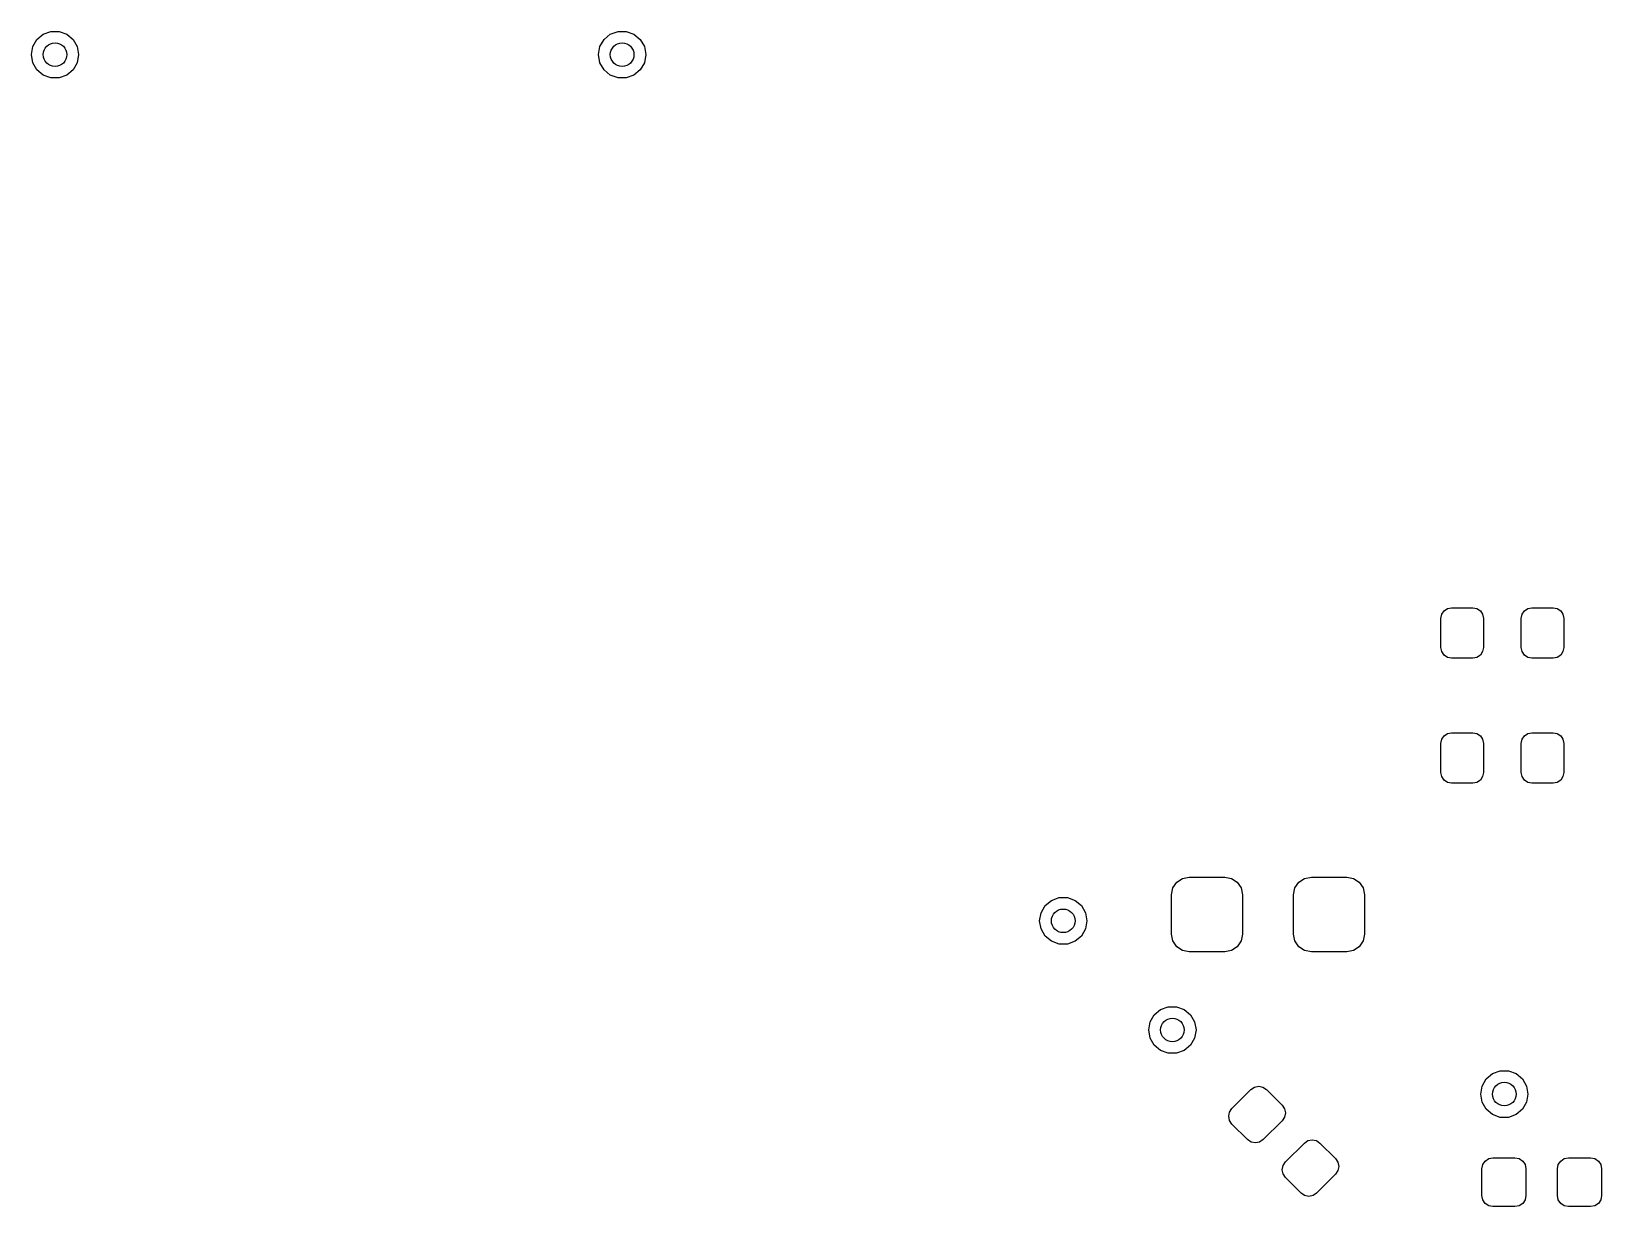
# Model space of a CAD drawing. Extents: x 101 to 518, y -308 to -134.
# Drawn here: x 434.91 to 454.84, y -220.93 to -206 of the extents above; entities that cross this region are included whole.
import ezdxf

# ---------------------------------------------------------------- set-up
doc = ezdxf.new("R2010")
doc.units = 0
doc.layers.add('BLACK', color=7, linetype='CONTINUOUS')

msp = doc.modelspace()

# ---------------------------------------------------------------- linework, layer by layer
at = {"layer": 'BLACK', "linetype": 'CONTINUOUS'}
for p, q in [((434.927832, -206.193705), (434.979927, -206.103475)), ((434.979927, -206.103475), (435.05974, -206.036503)), ((435.05974, -206.036503), (435.157646, -206.000869)), ((435.157646, -206.000869), (435.261834, -206.000869)), ((435.261834, -206.000869), (435.35974, -206.036503)), ((435.35974, -206.036503), (435.439553, -206.103475)), ((435.439553, -206.103475), (435.491648, -206.193705)), ((442.127832, -206.193705), (442.179927, -206.103475)), ((442.179927, -206.103475), (442.25974, -206.036503)), ((442.25974, -206.036503), (442.357646, -206.000869)), ((442.357646, -206.000869), (442.461834, -206.000869)), ((442.461834, -206.000869), (442.55974, -206.036503)), ((442.55974, -206.036503), (442.639553, -206.103475)), ((442.639553, -206.103475), (442.691648, -206.193705)), ((434.90974, -206.296311), (434.927832, -206.193705)), ((434.927832, -206.398917), (434.90974, -206.296311)), ((435.491648, -206.193705), (435.50974, -206.296311)), ((435.50974, -206.296311), (435.491648, -206.398917)), ((442.10974, -206.296311), (442.127832, -206.193705)), ((442.127832, -206.398917), (442.10974, -206.296311)), ((442.691648, -206.193705), (442.70974, -206.296311)), ((442.70974, -206.296311), (442.691648, -206.398917)), ((434.979927, -206.489147), (434.927832, -206.398917)), ((435.05974, -206.556119), (434.979927, -206.489147)), ((435.439553, -206.489147), (435.35974, -206.556119)), ((435.491648, -206.398917), (435.439553, -206.489147)), ((442.179927, -206.489147), (442.127832, -206.398917)), ((442.25974, -206.556119), (442.179927, -206.489147)), ((442.639553, -206.489147), (442.55974, -206.556119)), ((442.691648, -206.398917), (442.639553, -206.489147)), ((435.157646, -206.591753), (435.05974, -206.556119)), ((435.261834, -206.591753), (435.157646, -206.591753)), ((435.35974, -206.556119), (435.261834, -206.591753)), ((442.357646, -206.591753), (442.25974, -206.556119)), ((442.461834, -206.591753), (442.357646, -206.591753)), ((442.55974, -206.556119), (442.461834, -206.591753)), ((452.804741, -213.45526), (452.815017, -213.403598)), ((452.804741, -213.82526), (452.804741, -213.45526)), ((452.815017, -213.403598), (452.844282, -213.359801)), ((452.844282, -213.359801), (452.888079, -213.330536)), ((452.888079, -213.330536), (452.939741, -213.32026)), ((452.939741, -213.32026), (453.209741, -213.32026)), ((453.209741, -213.32026), (453.261403, -213.330536)), ((453.261403, -213.330536), (453.3052, -213.359801)), ((453.3052, -213.359801), (453.334465, -213.403598)), ((453.334465, -213.403598), (453.344741, -213.45526)), ((453.344741, -213.45526), (453.344741, -213.82526)), ((453.824739, -213.45526), (453.835015, -213.403598)), ((453.824739, -213.82526), (453.824739, -213.45526)), ((453.835015, -213.403598), (453.86428, -213.359801)), ((453.86428, -213.359801), (453.908077, -213.330536)), ((453.908077, -213.330536), (453.959739, -213.32026)), ((453.959739, -213.32026), (454.229739, -213.32026)), ((454.229739, -213.32026), (454.281401, -213.330536)), ((454.281401, -213.330536), (454.325198, -213.359801)), ((454.325198, -213.359801), (454.354463, -213.403598)), ((454.354463, -213.403598), (454.364739, -213.45526)), ((454.364739, -213.45526), (454.364739, -213.82526)), ((452.815017, -213.876922), (452.804741, -213.82526)), ((452.844282, -213.920719), (452.815017, -213.876922)), ((453.334465, -213.876922), (453.3052, -213.920719)), ((453.344741, -213.82526), (453.334465, -213.876922)), ((453.835015, -213.876922), (453.824739, -213.82526)), ((453.86428, -213.920719), (453.835015, -213.876922)), ((454.354463, -213.876922), (454.325198, -213.920719)), ((454.364739, -213.82526), (454.354463, -213.876922)), ((452.888079, -213.949984), (452.844282, -213.920719)), ((452.939741, -213.96026), (452.888079, -213.949984)), ((453.209741, -213.96026), (452.939741, -213.96026)), ((453.261403, -213.949984), (453.209741, -213.96026)), ((453.3052, -213.920719), (453.261403, -213.949984)), ((453.908077, -213.949984), (453.86428, -213.920719)), ((453.959739, -213.96026), (453.908077, -213.949984)), ((454.229739, -213.96026), (453.959739, -213.96026)), ((454.281401, -213.949984), (454.229739, -213.96026)), ((454.325198, -213.920719), (454.281401, -213.949984)), ((452.804741, -215.04276), (452.815017, -214.991098)), ((452.804741, -215.41276), (452.804741, -215.04276)), ((452.815017, -214.991098), (452.844282, -214.947301)), ((452.844282, -214.947301), (452.888079, -214.918036)), ((452.888079, -214.918036), (452.939741, -214.90776)), ((452.939741, -214.90776), (453.209741, -214.90776)), ((453.209741, -214.90776), (453.261403, -214.918036)), ((453.261403, -214.918036), (453.3052, -214.947301)), ((453.3052, -214.947301), (453.334465, -214.991098)), ((453.334465, -214.991098), (453.344741, -215.04276)), ((453.344741, -215.04276), (453.344741, -215.41276)), ((453.824739, -215.04276), (453.835015, -214.991098)), ((453.824739, -215.41276), (453.824739, -215.04276)), ((453.835015, -214.991098), (453.86428, -214.947301)), ((453.86428, -214.947301), (453.908077, -214.918036)), ((453.908077, -214.918036), (453.959739, -214.90776)), ((453.959739, -214.90776), (454.229739, -214.90776)), ((454.229739, -214.90776), (454.281401, -214.918036)), ((454.281401, -214.918036), (454.325198, -214.947301)), ((454.325198, -214.947301), (454.354463, -214.991098)), ((454.354463, -214.991098), (454.364739, -215.04276)), ((454.364739, -215.04276), (454.364739, -215.41276)), ((452.815017, -215.464422), (452.804741, -215.41276)), ((452.844282, -215.508219), (452.815017, -215.464422)), ((453.334465, -215.464422), (453.3052, -215.508219)), ((453.344741, -215.41276), (453.334465, -215.464422)), ((453.835015, -215.464422), (453.824739, -215.41276)), ((453.86428, -215.508219), (453.835015, -215.464422)), ((454.354463, -215.464422), (454.325198, -215.508219)), ((454.364739, -215.41276), (454.354463, -215.464422)), ((452.888079, -215.537484), (452.844282, -215.508219)), ((452.939741, -215.54776), (452.888079, -215.537484)), ((453.209741, -215.54776), (452.939741, -215.54776)), ((453.261403, -215.537484), (453.209741, -215.54776)), ((453.3052, -215.508219), (453.261403, -215.537484)), ((453.908077, -215.537484), (453.86428, -215.508219)), ((453.959739, -215.54776), (453.908077, -215.537484)), ((454.229739, -215.54776), (453.959739, -215.54776)), ((454.281401, -215.537484), (454.229739, -215.54776)), ((454.325198, -215.508219), (454.281401, -215.537484)), ((449.38474, -216.96526), (449.401867, -216.879156)), ((449.401867, -216.879156), (449.450641, -216.806161)), ((449.450641, -216.806161), (449.523636, -216.757387)), ((449.523636, -216.757387), (449.60974, -216.74026)), ((449.60974, -216.74026), (450.05974, -216.74026)), ((450.05974, -216.74026), (450.145844, -216.757387)), ((450.145844, -216.757387), (450.218839, -216.806161)), ((450.218839, -216.806161), (450.267613, -216.879156)), ((450.267613, -216.879156), (450.28474, -216.96526)), ((450.93474, -216.96526), (450.951867, -216.879156)), ((450.951867, -216.879156), (451.000641, -216.806161)), ((451.000641, -216.806161), (451.073636, -216.757387)), ((451.073636, -216.757387), (451.15974, -216.74026)), ((451.15974, -216.74026), (451.60974, -216.74026)), ((451.60974, -216.74026), (451.695844, -216.757387)), ((451.695844, -216.757387), (451.768839, -216.806161)), ((451.768839, -216.806161), (451.817613, -216.879156)), ((451.817613, -216.879156), (451.83474, -216.96526)), ((447.779927, -217.103475), (447.85974, -217.036503)), ((447.85974, -217.036503), (447.957646, -217.000869)), ((447.957646, -217.000869), (448.061834, -217.000869)), ((448.061834, -217.000869), (448.15974, -217.036503)), ((448.15974, -217.036503), (448.239553, -217.103475)), ((449.38474, -217.46526), (449.38474, -216.96526)), ((450.28474, -216.96526), (450.28474, -217.46526)), ((450.93474, -217.46526), (450.93474, -216.96526)), ((451.83474, -216.96526), (451.83474, -217.46526)), ((447.70974, -217.296311), (447.727832, -217.193705)), ((447.727832, -217.193705), (447.779927, -217.103475)), ((448.239553, -217.103475), (448.291648, -217.193705)), ((448.291648, -217.193705), (448.30974, -217.296311)), ((447.727832, -217.398917), (447.70974, -217.296311)), ((447.779927, -217.489147), (447.727832, -217.398917)), ((447.85974, -217.556119), (447.779927, -217.489147)), ((448.239553, -217.489147), (448.15974, -217.556119)), ((448.291648, -217.398917), (448.239553, -217.489147)), ((448.30974, -217.296311), (448.291648, -217.398917)), ((449.401867, -217.551364), (449.38474, -217.46526)), ((450.28474, -217.46526), (450.267613, -217.551364)), ((450.951867, -217.551364), (450.93474, -217.46526)), ((451.83474, -217.46526), (451.817613, -217.551364)), ((447.957646, -217.591753), (447.85974, -217.556119)), ((448.061834, -217.591753), (447.957646, -217.591753)), ((448.15974, -217.556119), (448.061834, -217.591753)), ((449.450641, -217.624359), (449.401867, -217.551364)), ((449.523636, -217.673133), (449.450641, -217.624359)), ((449.60974, -217.69026), (449.523636, -217.673133)), ((450.145844, -217.673133), (450.05974, -217.69026)), ((450.218839, -217.624359), (450.145844, -217.673133)), ((450.267613, -217.551364), (450.218839, -217.624359)), ((451.000641, -217.624359), (450.951867, -217.551364)), ((451.073636, -217.673133), (451.000641, -217.624359)), ((451.15974, -217.69026), (451.073636, -217.673133)), ((451.695844, -217.673133), (451.60974, -217.69026)), ((451.768839, -217.624359), (451.695844, -217.673133)), ((451.817613, -217.551364), (451.768839, -217.624359)), ((450.05974, -217.69026), (449.60974, -217.69026)), ((451.60974, -217.69026), (451.15974, -217.69026)), ((449.165713, -218.489261), (449.245526, -218.422289)), ((449.245526, -218.422289), (449.343432, -218.386655)), ((449.343432, -218.386655), (449.44762, -218.386655)), ((449.44762, -218.386655), (449.545526, -218.422289)), ((449.545526, -218.422289), (449.625339, -218.489261)), ((449.095526, -218.682097), (449.113618, -218.579491)), ((449.113618, -218.784703), (449.095526, -218.682097)), ((449.113618, -218.579491), (449.165713, -218.489261)), ((449.625339, -218.489261), (449.677434, -218.579491)), ((449.677434, -218.579491), (449.695526, -218.682097)), ((449.695526, -218.682097), (449.677434, -218.784703)), ((449.165713, -218.874933), (449.113618, -218.784703)), ((449.245526, -218.941905), (449.165713, -218.874933)), ((449.625339, -218.874933), (449.545526, -218.941905)), ((449.677434, -218.784703), (449.625339, -218.874933)), ((449.343432, -218.977539), (449.245526, -218.941905)), ((449.44762, -218.977539), (449.343432, -218.977539)), ((449.545526, -218.941905), (449.44762, -218.977539)), ((453.379927, -219.303475), (453.45974, -219.236503)), ((453.45974, -219.236503), (453.557646, -219.200869)), ((453.557646, -219.200869), (453.661834, -219.200869)), ((453.661834, -219.200869), (453.75974, -219.236503)), ((453.75974, -219.236503), (453.839553, -219.303475)), ((450.152131, -219.679118), (450.392547, -219.438702)), ((450.392547, -219.438702), (450.437967, -219.408354)), ((450.437967, -219.408354), (450.491542, -219.397697)), ((450.491542, -219.397697), (450.545118, -219.408354)), ((450.545118, -219.408354), (450.590537, -219.438702)), ((450.590537, -219.438702), (450.788527, -219.636692)), ((453.30974, -219.496311), (453.327832, -219.393705)), ((453.327832, -219.393705), (453.379927, -219.303475)), ((453.839553, -219.303475), (453.891648, -219.393705)), ((453.891648, -219.393705), (453.90974, -219.496311)), ((450.121783, -219.724538), (450.152131, -219.679118)), ((450.788527, -219.636692), (450.818875, -219.682111)), ((450.818875, -219.682111), (450.829532, -219.735687)), ((453.327832, -219.598917), (453.30974, -219.496311)), ((453.379927, -219.689147), (453.327832, -219.598917)), ((453.891648, -219.598917), (453.839553, -219.689147)), ((453.90974, -219.496311), (453.891648, -219.598917)), ((450.111126, -219.778113), (450.121783, -219.724538)), ((450.121783, -219.831689), (450.111126, -219.778113)), ((450.152131, -219.877108), (450.121783, -219.831689)), ((450.350121, -220.075098), (450.152131, -219.877108)), ((450.788527, -219.834682), (450.548111, -220.075098)), ((450.818875, -219.789262), (450.788527, -219.834682)), ((450.829532, -219.735687), (450.818875, -219.789262)), ((453.45974, -219.756119), (453.379927, -219.689147)), ((453.557646, -219.791753), (453.45974, -219.756119)), ((453.661834, -219.791753), (453.557646, -219.791753)), ((453.75974, -219.756119), (453.661834, -219.791753)), ((453.839553, -219.689147), (453.75974, -219.756119)), ((450.39554, -220.105446), (450.350121, -220.075098)), ((450.548111, -220.075098), (450.502691, -220.105446)), ((451.116789, -220.087176), (451.170364, -220.076519)), ((451.170364, -220.076519), (451.22394, -220.087176)), ((450.449116, -220.116103), (450.39554, -220.105446)), ((450.502691, -220.105446), (450.449116, -220.116103)), ((450.830953, -220.35794), (451.071369, -220.117524)), ((451.071369, -220.117524), (451.116789, -220.087176)), ((451.22394, -220.087176), (451.269359, -220.117524)), ((451.269359, -220.117524), (451.467349, -220.315514)), ((450.789948, -220.456935), (450.800605, -220.40336)), ((450.800605, -220.510511), (450.789948, -220.456935)), ((450.800605, -220.40336), (450.830953, -220.35794)), ((451.467349, -220.315514), (451.497697, -220.360933)), ((451.497697, -220.468084), (451.467349, -220.513504)), ((451.497697, -220.360933), (451.508354, -220.414509)), ((451.508354, -220.414509), (451.497697, -220.468084)), ((453.32474, -220.44526), (453.335397, -220.391684)), ((453.32474, -220.78526), (453.32474, -220.44526)), ((453.335397, -220.391684), (453.365745, -220.346265)), ((453.365745, -220.346265), (453.411164, -220.315917)), ((453.411164, -220.315917), (453.46474, -220.30526)), ((453.46474, -220.30526), (453.74474, -220.30526)), ((453.74474, -220.30526), (453.798316, -220.315917)), ((453.798316, -220.315917), (453.843735, -220.346265)), ((453.843735, -220.346265), (453.874083, -220.391684)), ((453.874083, -220.391684), (453.88474, -220.44526)), ((453.88474, -220.44526), (453.88474, -220.78526)), ((454.28474, -220.44526), (454.295397, -220.391684)), ((454.28474, -220.78526), (454.28474, -220.44526)), ((454.295397, -220.391684), (454.325745, -220.346265)), ((454.325745, -220.346265), (454.371164, -220.315917)), ((454.371164, -220.315917), (454.42474, -220.30526)), ((454.42474, -220.30526), (454.70474, -220.30526)), ((454.70474, -220.30526), (454.758316, -220.315917)), ((454.758316, -220.315917), (454.803735, -220.346265)), ((454.803735, -220.346265), (454.834083, -220.391684)), ((454.834083, -220.391684), (454.84474, -220.44526)), ((454.84474, -220.44526), (454.84474, -220.78526)), ((450.830953, -220.55593), (450.800605, -220.510511)), ((451.028943, -220.75392), (450.830953, -220.55593)), ((451.467349, -220.513504), (451.226933, -220.75392)), ((451.074362, -220.784268), (451.028943, -220.75392)), ((451.127938, -220.794925), (451.074362, -220.784268)), ((451.181513, -220.784268), (451.127938, -220.794925)), ((451.226933, -220.75392), (451.181513, -220.784268)), ((453.335397, -220.838836), (453.32474, -220.78526)), ((453.365745, -220.884255), (453.335397, -220.838836)), ((453.874083, -220.838836), (453.843735, -220.884255)), ((453.88474, -220.78526), (453.874083, -220.838836)), ((454.295397, -220.838836), (454.28474, -220.78526)), ((454.325745, -220.884255), (454.295397, -220.838836)), ((454.834083, -220.838836), (454.803735, -220.884255)), ((454.84474, -220.78526), (454.834083, -220.838836)), ((453.411164, -220.914603), (453.365745, -220.884255)), ((453.46474, -220.92526), (453.411164, -220.914603)), ((453.74474, -220.92526), (453.46474, -220.92526)), ((453.798316, -220.914603), (453.74474, -220.92526)), ((453.843735, -220.884255), (453.798316, -220.914603)), ((454.371164, -220.914603), (454.325745, -220.884255)), ((454.42474, -220.92526), (454.371164, -220.914603)), ((454.70474, -220.92526), (454.42474, -220.92526)), ((454.758316, -220.914603), (454.70474, -220.92526)), ((454.803735, -220.884255), (454.758316, -220.914603))]:
    msp.add_line(p, q, dxfattribs=at)
at = {"layer": 'BLACK'}
for centre in [(435.20974, -206.296311), (442.40974, -206.296311), (448.00974, -217.296311), (449.395526, -218.682097), (453.60974, -219.496311)]:
    msp.add_circle(centre, 0.15, dxfattribs=at)

doc.saveas('drawing.dxf')
